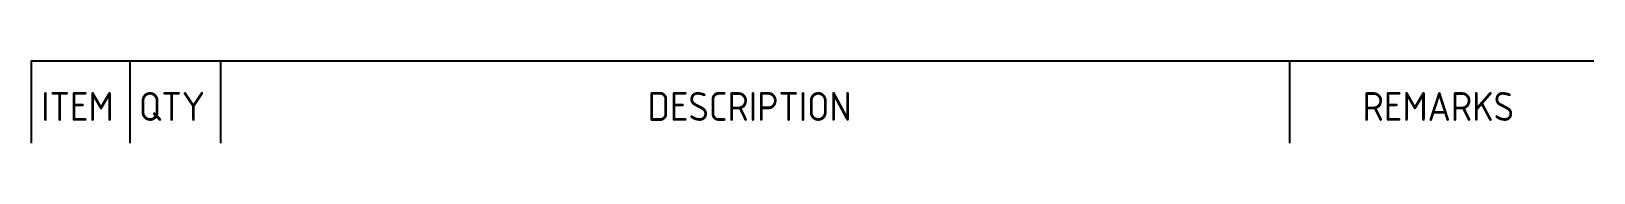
# Model space of a CAD drawing. Extents: x 611 to 801, y 70 to 80.
import ezdxf

# ---------------------------------------------------------------- set-up
doc = ezdxf.new("R2010")
doc.units = 0
doc.header["$LTSCALE"] = 0.5
doc.header["$MEASUREMENT"] = 0
doc.layers.add('Text', color=2, linetype='CONTINUOUS')
doc.styles.get("Standard").update_dxf_attribs({"font": 'isocp.shx'})

msp = doc.modelspace()

# ---------------------------------------------------------------- linework, layer by layer
at = {"layer": 'Text'}
for p, q in [((611, 80), (801, 80)), ((611, 80), (611, 70)), ((623, 80), (623, 70)), ((634, 80), (634, 70)), ((764, 80), (764, 70))]:
    msp.add_line(p, q, dxfattribs=at)

# ---------------------------------------------------------------- texts
for s, p in [('ITEM', (612.21, 72.71)), ('QTY', (624.08, 72.71)), ('DESCRIPTION', (685.95, 72.71)), ('REMARKS', (772.88, 72.71))]:
    msp.add_text(s, height=3.5, dxfattribs=at).set_placement(p)

doc.saveas('drawing.dxf')
